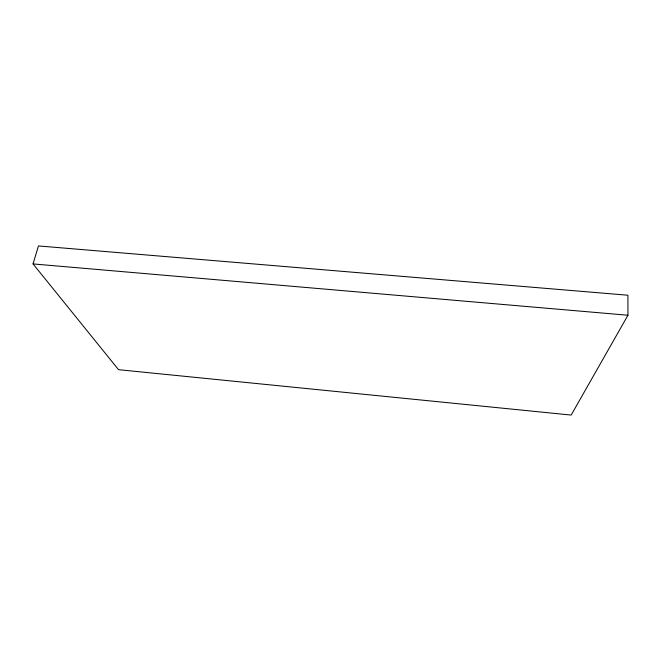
<?xml version="1.0" encoding="UTF-8"?>
<svg xmlns="http://www.w3.org/2000/svg" width="661" height="661" viewBox="0 0 661 661"><rect width="100%" height="100%" fill="white"/><g stroke="black" fill="none" stroke-linecap="round" stroke-linejoin="round"><path stroke-width="0.99" d="M33.05 263.921L38.454 245.933L627.917 295.227L627.95 315.247L571.17 415.067L118.542 369.681L33.05 263.921L627.95 315.247"/></g></svg>
